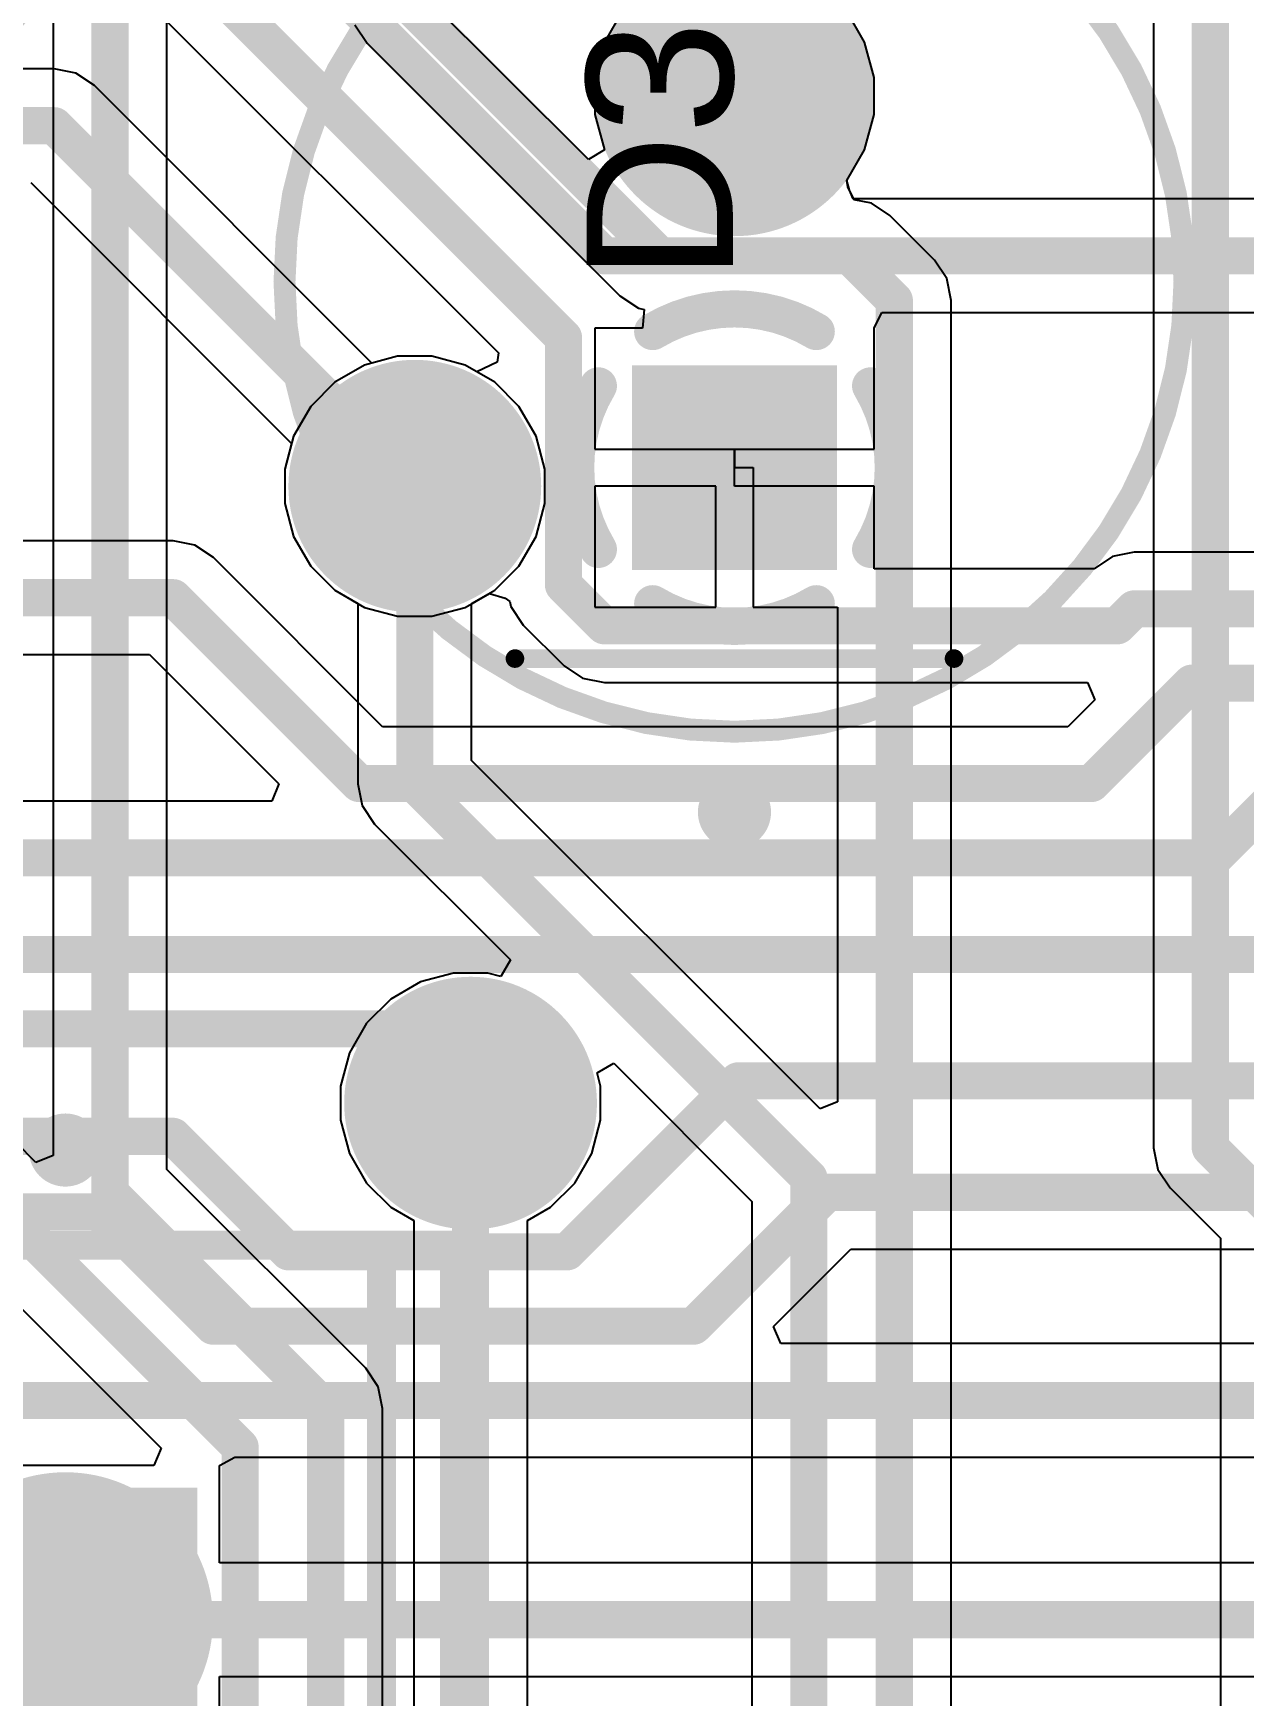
# Model space of a CAD drawing. Header units: inches. Extents: x -8.09 to -2.28, y -0.1 to 6.11.
# Drawn here: x -4.4986 to -4.173, y 1.5495 to 1.9969 of the extents above; entities that cross this region are included whole.
import ezdxf

# ---------------------------------------------------------------- set-up
doc = ezdxf.new("R2010")
doc.units = ezdxf.units.IN
doc.header["$MEASUREMENT"] = 0
for name, color, linetype in [('BottomLayer', 5, 'Continuous'), ('BottomSolder', 6, 'Continuous'), ('InternalPlane1', 76, 'Continuous'), ('InternalPlane2', 16, 'Continuous'), ('Mechanical5', 56, 'Continuous'), ('MultiLayer', 9, 'Continuous'), ('PadHoleLayer', 156, 'Continuous'), ('TopLayer', 1, 'Continuous'), ('TopOverlay', 2, 'Continuous'), ('TopSolder', 216, 'Continuous'), ('ViaHoleLayer', 16, 'Continuous')]:
    doc.layers.add(name, color=color, linetype=linetype)
doc.styles.add('Arial', font='', dxfattribs={"height": 0.2})
doc.styles.get('Arial').set_extended_font_data('Arial')

# ---------------------------------------------------------------- blocks, each defined once
blk = doc.blocks.new('FAIR_TO_220_3_10')
at = {"layer": 'BottomLayer'}
blk.add_hatch(color=5, dxfattribs=at).paths.add_polyline_path([(-0.0315, 0.1315), (0.0315, 0.1315), (0.0315, 0.0685), (-0.0315, 0.0685)])
h = blk.add_hatch(color=5, dxfattribs=at)
edge = h.paths.add_edge_path()
edge.add_arc((0, 0), 0.0315, 0, 360)
h = blk.add_hatch(color=5, dxfattribs=at)
edge = h.paths.add_edge_path()
edge.add_arc((0, -0.1), 0.0315, 0, 360)
at = {"layer": 'BottomSolder'}
blk.add_hatch(color=6, dxfattribs=at).paths.add_polyline_path([(-0.0355, 0.1355), (0.0355, 0.1355), (0.0355, 0.0645), (-0.0355, 0.0645)])
h = blk.add_hatch(color=6, dxfattribs=at)
edge = h.paths.add_edge_path()
edge.add_arc((0, 0), 0.0355, 0, 360)
h = blk.add_hatch(color=6, dxfattribs=at)
edge = h.paths.add_edge_path()
edge.add_arc((0, -0.1), 0.0355, 0, 360)
at = {"layer": 'InternalPlane1'}
h = blk.add_hatch(color=76, dxfattribs=at)
edge = h.paths.add_edge_path()
edge.add_arc((0, 0.1), 0.03968, 0, 360)
h = blk.add_hatch(color=76, dxfattribs=at)
edge = h.paths.add_edge_path()
edge.add_arc((0, 0), 0.03968, 0, 360)
h = blk.add_hatch(color=76, dxfattribs=at)
edge = h.paths.add_edge_path()
edge.add_arc((0, -0.1), 0.03968, 0, 360)
at = {"layer": 'InternalPlane2'}
h = blk.add_hatch(color=16, dxfattribs=at)
edge = h.paths.add_edge_path()
edge.add_arc((0, 0.1), 0.03968, 0, 360)
h = blk.add_hatch(color=16, dxfattribs=at)
edge = h.paths.add_edge_path()
edge.add_arc((0, 0), 0.03968, 0, 360)
h = blk.add_hatch(color=16, dxfattribs=at)
edge = h.paths.add_edge_path()
edge.add_arc((0, -0.1), 0.03968, 0, 360)
at = {"layer": 'MultiLayer'}
blk.add_hatch(color=9, dxfattribs=at).paths.add_polyline_path([(-0.0315, 0.1315), (0.0315, 0.1315), (0.0315, 0.0685), (-0.0315, 0.0685)])
h = blk.add_hatch(color=9, dxfattribs=at)
edge = h.paths.add_edge_path()
edge.add_arc((0, 0), 0.0315, 0, 360)
h = blk.add_hatch(color=9, dxfattribs=at)
edge = h.paths.add_edge_path()
edge.add_arc((0, -0.1), 0.0315, 0, 360)
at = {"layer": 'PadHoleLayer'}
h = blk.add_hatch(color=156, dxfattribs=at)
edge = h.paths.add_edge_path()
edge.add_arc((0, 0.1), 0.01969, 0, 360)
h = blk.add_hatch(color=156, dxfattribs=at)
edge = h.paths.add_edge_path()
edge.add_arc((0, 0), 0.01969, 0, 360)
h = blk.add_hatch(color=156, dxfattribs=at)
edge = h.paths.add_edge_path()
edge.add_arc((0, -0.1), 0.01969, 0, 360)
at = {"layer": 'TopLayer'}
blk.add_hatch(color=1, dxfattribs=at).paths.add_polyline_path([(-0.0315, 0.1315), (0.0315, 0.1315), (0.0315, 0.0685), (-0.0315, 0.0685)])
h = blk.add_hatch(color=1, dxfattribs=at)
edge = h.paths.add_edge_path()
edge.add_arc((0, 0), 0.0315, 0, 360)
h = blk.add_hatch(color=1, dxfattribs=at)
edge = h.paths.add_edge_path()
edge.add_arc((0, -0.1), 0.0315, 0, 360)
at = {"layer": 'TopSolder'}
blk.add_hatch(color=216, dxfattribs=at).paths.add_polyline_path([(-0.0355, 0.1355), (0.0355, 0.1355), (0.0355, 0.0645), (-0.0355, 0.0645)])
h = blk.add_hatch(color=216, dxfattribs=at)
edge = h.paths.add_edge_path()
edge.add_arc((0, 0), 0.0355, 0, 360)
h = blk.add_hatch(color=216, dxfattribs=at)
edge = h.paths.add_edge_path()
edge.add_arc((0, -0.1), 0.0355, 0, 360)
at = {"layer": 'TopOverlay'}
for points in [[(0.00492, 0.22638, 0.00984, 0.00984, 1), (-0.00492, 0.22638, 0.00984, 0.00984, 1)], [(-0.00738, 0.22638, 0.00492, 0.00492, 1), (-0.00246, 0.22638, 0.00492, 0.00492, 1)], [(0.00246, 0.22638, 0.00492, 0.00492, 1), (0.00738, 0.22638, 0.00492, 0.00492, 1)], [(-0.08228, 0.20079, 0.00394, 0.00394, 1), (-0.07835, 0.20079, 0.00394, 0.00394, 1)], [(-0.08228, 0.20079, 0.00394, 0.00394, 1), (-0.07835, 0.20079, 0.00394, 0.00394, 1)], [(0.08307, 0.20079, 0.00394, 0.00394, 1), (0.08701, 0.20079, 0.00394, 0.00394, 1)], [(0.10276, 0.20079, 0.00394, 0.00394, 1), (0.10669, 0.20079, 0.00394, 0.00394, 1)], [(0.10276, 0.20079, 0.00394, 0.00394, 1), (0.10669, 0.20079, 0.00394, 0.00394, 1)], [(-0.08228, -0.20079, 0.00394, 0.00394, 1), (-0.07835, -0.20079, 0.00394, 0.00394, 1)], [(-0.08228, -0.20079, 0.00394, 0.00394, 1), (-0.07835, -0.20079, 0.00394, 0.00394, 1)], [(0.08307, -0.20079, 0.00394, 0.00394, 1), (0.08701, -0.20079, 0.00394, 0.00394, 1)], [(0.10276, -0.20079, 0.00394, 0.00394, 1), (0.10669, -0.20079, 0.00394, 0.00394, 1)], [(0.10276, -0.20079, 0.00394, 0.00394, 1), (0.10669, -0.20079, 0.00394, 0.00394, 1)]]:
    blk.add_lwpolyline(points, format="xyseb", close=True, dxfattribs=at)
for points in [[(-0.08031, 0.20079, 0.00787, 0.00787, 0), (0.10472, 0.20079, 0.00787, 0.00787, 0)], [(-0.08031, -0.20079, 0.00787, 0.00787, 0), (-0.08031, 0.20079, 0.00787, 0.00787, 0)], [(0.08504, -0.20079, 0.00787, 0.00787, 0), (0.08504, 0.20079, 0.00787, 0.00787, 0)], [(0.10472, -0.20079, 0.00787, 0.00787, 0), (0.10472, 0.20079, 0.00787, 0.00787, 0)], [(-0.08031, -0.20079, 0.00787, 0.00787, 0), (0.10472, -0.20079, 0.00787, 0.00787, 0)]]:
    blk.add_lwpolyline(points, format="xyseb", dxfattribs=at)
blk = doc.blocks.new('FP_XLUR12D_MFG_131')
at = {"layer": 'BottomLayer'}
blk.add_hatch(color=5, dxfattribs=at).paths.add_polyline_path([(-0.07756, 0.02756), (-0.02244, 0.02756), (-0.02244, -0.02756), (-0.07756, -0.02756)])
h = blk.add_hatch(color=5, dxfattribs=at)
edge = h.paths.add_edge_path()
edge.add_arc((0.05, 0), 0.02756, 0, 360)
at = {"layer": 'BottomSolder'}
blk.add_hatch(color=6, dxfattribs=at).paths.add_polyline_path([(-0.07756, 0.02756), (-0.02244, 0.02756), (-0.02244, -0.02756), (-0.07756, -0.02756)])
h = blk.add_hatch(color=6, dxfattribs=at)
edge = h.paths.add_edge_path()
edge.add_arc((0.05, 0), 0.02756, 0, 360)
at = {"layer": 'InternalPlane1'}
h = blk.add_hatch(color=76, dxfattribs=at)
edge = h.paths.add_edge_path()
edge.add_arc((0.05, 0), 0.03772, 0, 360)
at = {"layer": 'InternalPlane2'}
h = blk.add_hatch(color=16, dxfattribs=at)
edge = h.paths.add_edge_path()
edge.add_arc((0.05, 0), 0.03772, 0, 360)
at = {"layer": 'MultiLayer'}
blk.add_hatch(color=9, dxfattribs=at).paths.add_polyline_path([(-0.07756, 0.02756), (-0.02244, 0.02756), (-0.02244, -0.02756), (-0.07756, -0.02756)])
h = blk.add_hatch(color=9, dxfattribs=at)
edge = h.paths.add_edge_path()
edge.add_arc((0.05, 0), 0.02756, 0, 360)
at = {"layer": 'PadHoleLayer'}
h = blk.add_hatch(color=156, dxfattribs=at)
edge = h.paths.add_edge_path()
edge.add_arc((-0.05, 0), 0.01772, 0, 360)
h = blk.add_hatch(color=156, dxfattribs=at)
edge = h.paths.add_edge_path()
edge.add_arc((0.05, 0), 0.01772, 0, 360)
at = {"layer": 'TopLayer'}
blk.add_hatch(color=1, dxfattribs=at).paths.add_polyline_path([(-0.07756, 0.02756), (-0.02244, 0.02756), (-0.02244, -0.02756), (-0.07756, -0.02756)])
h = blk.add_hatch(color=1, dxfattribs=at)
edge = h.paths.add_edge_path()
edge.add_arc((0.05, 0), 0.02756, 0, 360)
at = {"layer": 'TopSolder'}
blk.add_hatch(color=216, dxfattribs=at).paths.add_polyline_path([(-0.07756, 0.02756), (-0.02244, 0.02756), (-0.02244, -0.02756), (-0.07756, -0.02756)])
h = blk.add_hatch(color=216, dxfattribs=at)
edge = h.paths.add_edge_path()
edge.add_arc((0.05, 0), 0.02756, 0, 360)
at = {"layer": 'InternalPlane1'}
for points in [[(-0.072, 0.03662, 0.01, 0.01, -0.277325), (-0.028, 0.03662, 0.01, 0.01, 0)], [(-0.08662, -0.022, 0.01, 0.01, -0.277325), (-0.08662, 0.022, 0.01, 0.01, 0)], [(-0.01338, 0.022, 0.01, 0.01, -0.277325), (-0.01338, -0.022, 0.01, 0.01, 0)], [(-0.028, -0.03662, 0.01, 0.01, -0.277325), (-0.072, -0.03662, 0.01, 0.01, 0)]]:
    blk.add_lwpolyline(points, format="xyseb", dxfattribs=at)
for points in [[(-0.0745, 0.03662, 0.005, 0.005, 1), (-0.0695, 0.03662, 0.005, 0.005, 1)], [(-0.0305, 0.03662, 0.005, 0.005, 1), (-0.0255, 0.03662, 0.005, 0.005, 1)], [(-0.08912, 0.022, 0.005, 0.005, 1), (-0.08412, 0.022, 0.005, 0.005, 1)], [(-0.01588, 0.022, 0.005, 0.005, 1), (-0.01088, 0.022, 0.005, 0.005, 1)], [(-0.08912, -0.022, 0.005, 0.005, 1), (-0.08412, -0.022, 0.005, 0.005, 1)], [(-0.01588, -0.022, 0.005, 0.005, 1), (-0.01088, -0.022, 0.005, 0.005, 1)], [(-0.0745, -0.03662, 0.005, 0.005, 1), (-0.0695, -0.03662, 0.005, 0.005, 1)], [(-0.0305, -0.03662, 0.005, 0.005, 1), (-0.0255, -0.03662, 0.005, 0.005, 1)]]:
    blk.add_lwpolyline(points, format="xyseb", close=True, dxfattribs=at)
at = {"layer": 'InternalPlane2'}
for points in [[(-0.072, 0.03662, 0.01, 0.01, -0.277325), (-0.028, 0.03662, 0.01, 0.01, 0)], [(-0.08662, -0.022, 0.01, 0.01, -0.277325), (-0.08662, 0.022, 0.01, 0.01, 0)], [(-0.01338, 0.022, 0.01, 0.01, -0.277325), (-0.01338, -0.022, 0.01, 0.01, 0)], [(-0.028, -0.03662, 0.01, 0.01, -0.277325), (-0.072, -0.03662, 0.01, 0.01, 0)]]:
    blk.add_lwpolyline(points, format="xyseb", dxfattribs=at)
for points in [[(-0.0745, 0.03662, 0.005, 0.005, 1), (-0.0695, 0.03662, 0.005, 0.005, 1)], [(-0.0305, 0.03662, 0.005, 0.005, 1), (-0.0255, 0.03662, 0.005, 0.005, 1)], [(-0.08912, 0.022, 0.005, 0.005, 1), (-0.08412, 0.022, 0.005, 0.005, 1)], [(-0.01588, 0.022, 0.005, 0.005, 1), (-0.01088, 0.022, 0.005, 0.005, 1)], [(-0.08912, -0.022, 0.005, 0.005, 1), (-0.08412, -0.022, 0.005, 0.005, 1)], [(-0.01588, -0.022, 0.005, 0.005, 1), (-0.01088, -0.022, 0.005, 0.005, 1)], [(-0.0745, -0.03662, 0.005, 0.005, 1), (-0.0695, -0.03662, 0.005, 0.005, 1)], [(-0.0305, -0.03662, 0.005, 0.005, 1), (-0.0255, -0.03662, 0.005, 0.005, 1)]]:
    blk.add_lwpolyline(points, format="xyseb", close=True, dxfattribs=at)
at = {"layer": 'Mechanical5'}
for points in [[(0.12106, 0, 0.00591, 0.00591, 1), (-0.12106, 0, 0.00591, 0.00591, 1)], [(-0.12254, 0, 0.00295, 0.00295, 1), (-0.11959, 0, 0.00295, 0.00295, 1)], [(0.11959, 0, 0.00295, 0.00295, 1), (0.12254, 0, 0.00295, 0.00295, 1)]]:
    blk.add_lwpolyline(points, format="xyseb", close=True, dxfattribs=at)
at = {"layer": 'TopOverlay'}
for points in [[(0.12106, 0, 0.00591, 0.00591, 1), (-0.12106, 0, 0.00591, 0.00591, 1)], [(-0.10263, 0.05906, 0.0025, 0.0025, 1), (-0.10013, 0.05906, 0.0025, 0.0025, 1)], [(-0.1378, 0, 0.00984, 0.00984, 1), (-0.14764, 0, 0.00984, 0.00984, 1)], [(-0.1501, 0, 0.00492, 0.00492, 1), (-0.14518, 0, 0.00492, 0.00492, 1)], [(-0.14026, 0, 0.00492, 0.00492, 1), (-0.13533, 0, 0.00492, 0.00492, 1)], [(-0.12254, 0, 0.00295, 0.00295, 1), (-0.11959, 0, 0.00295, 0.00295, 1)], [(0.11959, 0, 0.00295, 0.00295, 1), (0.12254, 0, 0.00295, 0.00295, 1)], [(-0.10263, -0.05906, 0.0025, 0.0025, 1), (-0.10013, -0.05906, 0.0025, 0.0025, 1)]]:
    blk.add_lwpolyline(points, format="xyseb", close=True, dxfattribs=at)
blk.add_lwpolyline([(-0.10138, 0.05906, 0.005, 0.005, 0), (-0.10138, -0.05906, 0.005, 0.005, 0)], format="xyseb", dxfattribs=at)
at = {"layer": 'Mechanical5', "style": 'Arial'}
blk.add_text('D3', height=0.03937, dxfattribs=at).set_placement((0, 0.00044))

msp = doc.modelspace()

# ---------------------------------------------------------------- hatches: boundary and pattern name
at = {"layer": 'BottomLayer'}
h = msp.add_hatch(color=5, dxfattribs=at)
edge = h.paths.add_edge_path()
edge.add_arc((-4.396, 1.875), 0.025, 0, 360)
h = msp.add_hatch(color=5, dxfattribs=at)
edge = h.paths.add_edge_path()
edge.add_arc((-4.381, 1.709), 0.025, 0, 360)
at = {"layer": 'BottomSolder'}
h = msp.add_hatch(color=6, dxfattribs=at)
edge = h.paths.add_edge_path()
edge.add_arc((-4.396, 1.875), 0.029, 0, 360)
h = msp.add_hatch(color=6, dxfattribs=at)
edge = h.paths.add_edge_path()
edge.add_arc((-4.381, 1.709), 0.029, 0, 360)
at = {"layer": 'InternalPlane1'}
h = msp.add_hatch(color=76, dxfattribs=at)
edge = h.paths.add_edge_path()
edge.add_arc((-4.528, 2.02), 0.034, 0, 360)
h = msp.add_hatch(color=76, dxfattribs=at)
edge = h.paths.add_edge_path()
edge.add_arc((-4.396, 1.875), 0.034, 0, 360)
h = msp.add_hatch(color=76, dxfattribs=at)
edge = h.paths.add_edge_path()
edge.add_arc((-4.381, 1.709), 0.034, 0, 360)
at = {"layer": 'InternalPlane2'}
h = msp.add_hatch(color=16, dxfattribs=at)
edge = h.paths.add_edge_path()
edge.add_arc((-4.528, 2.02), 0.034, 0, 360)
h = msp.add_hatch(color=16, dxfattribs=at)
edge = h.paths.add_edge_path()
edge.add_arc((-4.396, 1.875), 0.034, 0, 360)
h = msp.add_hatch(color=16, dxfattribs=at)
edge = h.paths.add_edge_path()
edge.add_arc((-4.381, 1.709), 0.034, 0, 360)
at = {"layer": 'TopLayer'}
h = msp.add_hatch(color=1, dxfattribs=at)
edge = h.paths.add_edge_path()
edge.add_arc((-4.396, 1.875), 0.025, 0, 360)
h = msp.add_hatch(color=1, dxfattribs=at)
edge = h.paths.add_edge_path()
edge.add_arc((-4.381, 1.709), 0.025, 0, 360)
at = {"layer": 'TopSolder'}
h = msp.add_hatch(color=216, dxfattribs=at)
edge = h.paths.add_edge_path()
edge.add_arc((-4.396, 1.875), 0.029, 0, 360)
h = msp.add_hatch(color=216, dxfattribs=at)
edge = h.paths.add_edge_path()
edge.add_arc((-4.381, 1.709), 0.029, 0, 360)
at = {"layer": 'ViaHoleLayer'}
h = msp.add_hatch(color=16, dxfattribs=at)
edge = h.paths.add_edge_path()
edge.add_arc((-4.396, 1.875), 0.014, 0, 360)
h = msp.add_hatch(color=16, dxfattribs=at)
edge = h.paths.add_edge_path()
edge.add_arc((-4.381, 1.709), 0.014, 0, 360)

# ---------------------------------------------------------------- linework, layer by layer
at = {"layer": 'BottomLayer'}
for p, q in [((-4.34927, 1.9629), (-4.63719, 2.25081)), ((-4.48854, 2.02591), (-4.37351, 1.91089)), ((-4.34005, 2.00306), (-4.345, 1.9945)), ((-4.275, 1.9945), (-4.27995, 2.00306)), ((-4.345, 1.9945), (-4.34756, 1.98494)), ((-4.27244, 1.98494), (-4.275, 1.9945)), ((-4.493, 1.98729), (-4.50465, 1.98729)), ((-4.48715, 1.98613), (-4.493, 1.98729)), ((-4.48219, 1.98281), (-4.48715, 1.98613)), ((-4.40752, 1.90815), (-4.48219, 1.98281)), ((-4.34756, 1.98494), (-4.34756, 1.97506)), ((-4.27244, 1.97506), (-4.27244, 1.98494)), ((-4.34756, 1.97506), (-4.345, 1.9655)), ((-4.275, 1.9655), (-4.27244, 1.97506)), ((-4.345, 1.9655), (-4.34927, 1.9629)), ((-4.27974, 1.95729), (-4.275, 1.9655)), ((-4.49933, 1.95671), (-4.42915, 1.88652)), ((-4.27904, 1.95468), (-4.27974, 1.95729)), ((-4.27806, 1.95229), (-4.27904, 1.95468)), ((-4.01133, 1.95229), (-4.27806, 1.95229)), ((-4.27244, 1.91756), (-4.27038, 1.92171)), ((-4.27038, 1.92171), (-4.005, 1.92171)), ((-4.27244, 1.885), (-4.27244, 1.91756)), ((-4.37351, 1.91089), (-4.37387, 1.90841)), ((-4.40061, 1.91), (-4.40752, 1.90815)), ((-4.39139, 1.91), (-4.40061, 1.91)), ((-4.38249, 1.90761), (-4.39139, 1.91)), ((-4.37931, 1.90578), (-4.38249, 1.90761)), ((-4.37387, 1.90841), (-4.37931, 1.90578)), ((-4.42915, 1.88652), (-4.431, 1.87961)), ((-4.31, 1.875), (-4.31, 1.885)), ((-4.31, 1.885), (-4.27244, 1.885)), ((-4.431, 1.87961), (-4.431, 1.87039)), ((-4.27244, 1.875), (-4.31, 1.875)), ((-4.27244, 1.85273), (-4.27244, 1.875)), ((-4.431, 1.87039), (-4.42861, 1.86149)), ((-4.42861, 1.86149), (-4.42401, 1.85351)), ((-4.461, 1.86029), (-4.616, 1.86029)), ((-4.45515, 1.85913), (-4.461, 1.86029)), ((-4.45019, 1.85581), (-4.45515, 1.85913)), ((-4.20244, 1.85729), (-4.20829, 1.85613)), ((-3.96046, 1.85729), (-4.20244, 1.85729)), ((-4.40467, 1.81029), (-4.45019, 1.85581)), ((-4.42401, 1.85351), (-4.41749, 1.84699)), ((-4.21333, 1.85273), (-4.27244, 1.85273)), ((-4.21325, 1.85281), (-4.21333, 1.85273)), ((-4.20829, 1.85613), (-4.21325, 1.85281)), ((-4.41749, 1.84699), (-4.40951, 1.84239)), ((-4.38249, 1.84239), (-4.37594, 1.84617)), ((-4.37594, 1.84617), (-4.37166, 1.84492)), ((-4.37166, 1.84492), (-4.37041, 1.84402)), ((-4.37041, 1.84402), (-4.37013, 1.84259)), ((-4.40951, 1.84239), (-4.40061, 1.84)), ((-4.40061, 1.84), (-4.39139, 1.84)), ((-4.39139, 1.84), (-4.38249, 1.84239)), ((-4.37013, 1.84259), (-4.36681, 1.83763)), ((-4.36681, 1.83763), (-4.35581, 1.82663)), ((-4.60967, 1.82971), (-4.46733, 1.82971)), ((-4.46733, 1.82971), (-4.43254, 1.79491)), ((-4.35581, 1.82663), (-4.35085, 1.82331)), ((-4.35085, 1.82331), (-4.345, 1.82215)), ((-4.345, 1.82215), (-4.21502, 1.82215)), ((-4.21502, 1.82215), (-4.2131, 1.81753)), ((-4.2131, 1.81753), (-4.22033, 1.81029)), ((-4.22033, 1.81029), (-4.40467, 1.81029)), ((-4.43254, 1.79491), (-4.43446, 1.79029)), ((-4.43446, 1.79029), (-4.555, 1.79029)), ((-4.29946, 1.64891), (-4.27867, 1.66971)), ((-4.27867, 1.66971), (-3.62646, 1.66971)), ((-4.29754, 1.64429), (-4.29946, 1.64891)), ((-3.64533, 1.64429), (-4.29754, 1.64429)), ((-4.4485, 1.6115), (-4.44442, 1.61371)), ((-4.4485, 1.58529), (-4.4485, 1.6115)), ((-4.44442, 1.61371), (-3.639, 1.61371)), ((-3.64633, 1.58529), (-4.4485, 1.58529)), ((-4.4485, 1.53529), (-4.4485, 1.55471)), ((-4.4485, 1.55471), (-3.98246, 1.55471))]:
    msp.add_line(p, q, dxfattribs=at)
for points in [[(-4.648, 2.24, 0.01, 0.01, 0), (-4.345, 1.937, 0.01, 0.01, 0)], [(-4.506, 2.065, 0.01, 0.01, 0), (-4.356, 1.915, 0.01, 0.01, 0)], [(-4.585, 1.972, 0.01, 0.01, 0), (-4.493, 1.972, 0.01, 0.01, 0)], [(-4.493, 1.972, 0.01, 0.01, 0), (-4.396, 1.875, 0.01, 0.01, 0)], [(-4.345, 1.937, 0.01, 0.01, 0), (-4.005, 1.937, 0.01, 0.01, 0)], [(-4.356, 1.84844, 0.01, 0.01, 0), (-4.356, 1.915, 0.01, 0.01, 0)], [(-4.356, 1.84844, 0.01, 0.01, 0), (-4.345, 1.83744, 0.01, 0.01, 0)], [(-4.616, 1.845, 0.01, 0.01, 0), (-4.461, 1.845, 0.01, 0.01, 0)], [(-4.461, 1.845, 0.01, 0.01, 0), (-4.411, 1.795, 0.01, 0.01, 0)], [(-4.207, 1.83744, 0.01, 0.01, 0), (-4.20244, 1.842, 0.01, 0.01, 0)], [(-4.20244, 1.842, 0.01, 0.01, 0), (-3.917, 1.842, 0.01, 0.01, 0)], [(-4.345, 1.83744, 0.01, 0.01, 0), (-4.207, 1.83744, 0.01, 0.01, 0)], [(-4.214, 1.795, 0.01, 0.01, 0), (-4.187, 1.822, 0.01, 0.01, 0)], [(-4.187, 1.822, 0.01, 0.01, 0), (-3.95389, 1.822, 0.01, 0.01, 0)], [(-4.181, 1.775, 0.01, 0.01, 0), (-4.154, 1.802, 0.01, 0.01, 0)], [(-4.411, 1.795, 0.01, 0.01, 0), (-4.214, 1.795, 0.01, 0.01, 0)], [(-4.576, 1.775, 0.01, 0.01, 0), (-4.181, 1.775, 0.01, 0.01, 0)], [(-5.19591, 1.749, 0.01, 0.01, 0), (-4.165, 1.749, 0.01, 0.01, 0)], [(-5.372, 1.729, 0.01, 0.01, 0), (-4.401, 1.729, 0.01, 0.01, 0)], [(-4.401, 1.729, 0.01, 0.01, 0), (-4.381, 1.709, 0.01, 0.01, 0)], [(-4.355, 1.669, 0.01, 0.01, 0), (-4.309, 1.715, 0.01, 0.01, 0)], [(-4.309, 1.715, 0.01, 0.01, 0), (-4.134, 1.715, 0.01, 0.01, 0)], [(-4.89693, 1.70007, 0.01, 0.01, 0), (-4.46107, 1.70007, 0.01, 0.01, 0)], [(-4.46107, 1.70007, 0.01, 0.01, 0), (-4.43, 1.669, 0.01, 0.01, 0)], [(-4.321, 1.649, 0.01, 0.01, 0), (-4.285, 1.685, 0.01, 0.01, 0)], [(-4.285, 1.685, 0.01, 0.01, 0), (-3.29343, 1.685, 0.01, 0.01, 0)], [(-4.84026, 1.67974, 0.01, 0.01, 0), (-4.481, 1.67974, 0.01, 0.01, 0)], [(-4.481, 1.67974, 0.01, 0.01, 0), (-4.45026, 1.649, 0.01, 0.01, 0)], [(-4.43, 1.669, 0.01, 0.01, 0), (-4.355, 1.669, 0.01, 0.01, 0)], [(-4.45026, 1.649, 0.01, 0.01, 0), (-4.321, 1.649, 0.01, 0.01, 0)], [(-4.512, 1.629, 0.01, 0.01, 0), (-3.639, 1.629, 0.01, 0.01, 0)], [(-4.7348, 1.57, 0.01, 0.01, 0), (-4.49, 1.57, 0.01, 0.01, 0)], [(-4.49, 1.57, 0.01, 0.01, 0), (-3.64, 1.57, 0.01, 0.01, 0)]]:
    msp.add_lwpolyline(points, format="xyseb", dxfattribs=at)
for points in [[(-4.4955, 1.972, 0.005, 0.005, 1), (-4.4905, 1.972, 0.005, 0.005, 1)], [(-4.4955, 1.972, 0.005, 0.005, 1), (-4.4905, 1.972, 0.005, 0.005, 1)], [(-4.3475, 1.937, 0.005, 0.005, 1), (-4.3425, 1.937, 0.005, 0.005, 1)], [(-4.3475, 1.937, 0.005, 0.005, 1), (-4.3425, 1.937, 0.005, 0.005, 1)], [(-4.3585, 1.915, 0.005, 0.005, 1), (-4.3535, 1.915, 0.005, 0.005, 1)], [(-4.3585, 1.915, 0.005, 0.005, 1), (-4.3535, 1.915, 0.005, 0.005, 1)], [(-4.3985, 1.875, 0.005, 0.005, 1), (-4.3935, 1.875, 0.005, 0.005, 1)], [(-4.3585, 1.84844, 0.005, 0.005, 1), (-4.3535, 1.84844, 0.005, 0.005, 1)], [(-4.3585, 1.84844, 0.005, 0.005, 1), (-4.3535, 1.84844, 0.005, 0.005, 1)], [(-4.4635, 1.845, 0.005, 0.005, 1), (-4.4585, 1.845, 0.005, 0.005, 1)], [(-4.4635, 1.845, 0.005, 0.005, 1), (-4.4585, 1.845, 0.005, 0.005, 1)], [(-4.20494, 1.842, 0.005, 0.005, 1), (-4.19994, 1.842, 0.005, 0.005, 1)], [(-4.20494, 1.842, 0.005, 0.005, 1), (-4.19994, 1.842, 0.005, 0.005, 1)], [(-4.3475, 1.83744, 0.005, 0.005, 1), (-4.3425, 1.83744, 0.005, 0.005, 1)], [(-4.3475, 1.83744, 0.005, 0.005, 1), (-4.3425, 1.83744, 0.005, 0.005, 1)], [(-4.2095, 1.83744, 0.005, 0.005, 1), (-4.2045, 1.83744, 0.005, 0.005, 1)], [(-4.2095, 1.83744, 0.005, 0.005, 1), (-4.2045, 1.83744, 0.005, 0.005, 1)], [(-4.1895, 1.822, 0.005, 0.005, 1), (-4.1845, 1.822, 0.005, 0.005, 1)], [(-4.1895, 1.822, 0.005, 0.005, 1), (-4.1845, 1.822, 0.005, 0.005, 1)], [(-4.4135, 1.795, 0.005, 0.005, 1), (-4.4085, 1.795, 0.005, 0.005, 1)], [(-4.4135, 1.795, 0.005, 0.005, 1), (-4.4085, 1.795, 0.005, 0.005, 1)], [(-4.2165, 1.795, 0.005, 0.005, 1), (-4.2115, 1.795, 0.005, 0.005, 1)], [(-4.2165, 1.795, 0.005, 0.005, 1), (-4.2115, 1.795, 0.005, 0.005, 1)], [(-4.1835, 1.775, 0.005, 0.005, 1), (-4.1785, 1.775, 0.005, 0.005, 1)], [(-4.1835, 1.775, 0.005, 0.005, 1), (-4.1785, 1.775, 0.005, 0.005, 1)], [(-4.4035, 1.729, 0.005, 0.005, 1), (-4.3985, 1.729, 0.005, 0.005, 1)], [(-4.4035, 1.729, 0.005, 0.005, 1), (-4.3985, 1.729, 0.005, 0.005, 1)], [(-4.3115, 1.715, 0.005, 0.005, 1), (-4.3065, 1.715, 0.005, 0.005, 1)], [(-4.3115, 1.715, 0.005, 0.005, 1), (-4.3065, 1.715, 0.005, 0.005, 1)], [(-4.3835, 1.709, 0.005, 0.005, 1), (-4.3785, 1.709, 0.005, 0.005, 1)], [(-4.46357, 1.70007, 0.005, 0.005, 1), (-4.45857, 1.70007, 0.005, 0.005, 1)], [(-4.46357, 1.70007, 0.005, 0.005, 1), (-4.45857, 1.70007, 0.005, 0.005, 1)], [(-4.2875, 1.685, 0.005, 0.005, 1), (-4.2825, 1.685, 0.005, 0.005, 1)], [(-4.2875, 1.685, 0.005, 0.005, 1), (-4.2825, 1.685, 0.005, 0.005, 1)], [(-4.4835, 1.67974, 0.005, 0.005, 1), (-4.4785, 1.67974, 0.005, 0.005, 1)], [(-4.4835, 1.67974, 0.005, 0.005, 1), (-4.4785, 1.67974, 0.005, 0.005, 1)], [(-4.4325, 1.669, 0.005, 0.005, 1), (-4.4275, 1.669, 0.005, 0.005, 1)], [(-4.4325, 1.669, 0.005, 0.005, 1), (-4.4275, 1.669, 0.005, 0.005, 1)], [(-4.3575, 1.669, 0.005, 0.005, 1), (-4.3525, 1.669, 0.005, 0.005, 1)], [(-4.3575, 1.669, 0.005, 0.005, 1), (-4.3525, 1.669, 0.005, 0.005, 1)], [(-4.45276, 1.649, 0.005, 0.005, 1), (-4.44776, 1.649, 0.005, 0.005, 1)], [(-4.45276, 1.649, 0.005, 0.005, 1), (-4.44776, 1.649, 0.005, 0.005, 1)], [(-4.3235, 1.649, 0.005, 0.005, 1), (-4.3185, 1.649, 0.005, 0.005, 1)], [(-4.3235, 1.649, 0.005, 0.005, 1), (-4.3185, 1.649, 0.005, 0.005, 1)], [(-4.4925, 1.57, 0.005, 0.005, 1), (-4.4875, 1.57, 0.005, 0.005, 1)], [(-4.4925, 1.57, 0.005, 0.005, 1), (-4.4875, 1.57, 0.005, 0.005, 1)]]:
    msp.add_lwpolyline(points, format="xyseb", close=True, dxfattribs=at)
at = {"layer": 'TopLayer'}
for p, q in [((-4.46271, 1.69118), (-4.46271, 2.98)), ((-4.49329, 2.00011), (-4.49329, 1.69495)), ((-4.275, 1.9945), (-4.27995, 2.00306)), ((-4.19729, 2.00242), (-4.19729, 1.697)), ((-4.41213, 1.99915), (-4.40881, 1.99419)), ((-4.40881, 1.99419), (-4.34081, 1.92619)), ((-4.27244, 1.98494), (-4.275, 1.9945)), ((-4.27244, 1.97506), (-4.27244, 1.98494)), ((-4.275, 1.9655), (-4.27244, 1.97506)), ((-4.27974, 1.95729), (-4.275, 1.9655)), ((-4.27948, 1.95553), (-4.27974, 1.95729)), ((-4.27776, 1.95205), (-4.27948, 1.95553)), ((-4.27315, 1.95113), (-4.27776, 1.95205)), ((-4.26819, 1.94781), (-4.27315, 1.95113)), ((-4.25619, 1.93581), (-4.26819, 1.94781)), ((-4.25287, 1.93085), (-4.25619, 1.93581)), ((-4.25171, 1.925), (-4.25287, 1.93085)), ((-4.34081, 1.92619), (-4.33585, 1.92287)), ((-4.25171, 1.41379), (-4.25171, 1.925)), ((-4.33585, 1.92287), (-4.33429, 1.92256)), ((-4.33429, 1.92256), (-4.33478, 1.91756)), ((-4.33478, 1.91756), (-4.34756, 1.91756)), ((-4.34756, 1.91756), (-4.34756, 1.885)), ((-4.40951, 1.90761), (-4.41749, 1.90301)), ((-4.40061, 1.91), (-4.40951, 1.90761)), ((-4.39139, 1.91), (-4.40061, 1.91)), ((-4.38249, 1.90761), (-4.39139, 1.91)), ((-4.37451, 1.90301), (-4.38249, 1.90761)), ((-4.41749, 1.90301), (-4.42401, 1.89649)), ((-4.36799, 1.89649), (-4.37451, 1.90301)), ((-4.42401, 1.89649), (-4.42861, 1.88851)), ((-4.36339, 1.88851), (-4.36799, 1.89649)), ((-4.42861, 1.88851), (-4.431, 1.87961)), ((-4.361, 1.87961), (-4.36339, 1.88851)), ((-4.34756, 1.885), (-4.31, 1.885)), ((-4.31, 1.885), (-4.31, 1.88)), ((-4.431, 1.87961), (-4.431, 1.87039)), ((-4.361, 1.87039), (-4.361, 1.87961)), ((-4.31, 1.88), (-4.305, 1.88)), ((-4.305, 1.88), (-4.305, 1.84244)), ((-4.315, 1.875), (-4.34756, 1.875)), ((-4.34756, 1.875), (-4.34756, 1.84244)), ((-4.315, 1.84244), (-4.315, 1.875)), ((-4.431, 1.87039), (-4.42861, 1.86149)), ((-4.36339, 1.86149), (-4.361, 1.87039)), ((-4.42861, 1.86149), (-4.42401, 1.85351)), ((-4.36799, 1.85351), (-4.36339, 1.86149)), ((-4.42401, 1.85351), (-4.41749, 1.84699)), ((-4.37451, 1.84699), (-4.36799, 1.85351)), ((-4.41749, 1.84699), (-4.41129, 1.84342)), ((-4.41129, 1.84342), (-4.41129, 1.79491)), ((-4.38071, 1.84342), (-4.37451, 1.84699)), ((-4.38071, 1.80124), (-4.38071, 1.84342)), ((-4.34756, 1.84244), (-4.315, 1.84244)), ((-4.305, 1.84244), (-4.28229, 1.84244)), ((-4.28229, 1.84244), (-4.28229, 1.70936)), ((-4.28691, 1.70745), (-4.38071, 1.80124)), ((-4.41129, 1.79491), (-4.41013, 1.78906)), ((-4.41013, 1.78906), (-4.40681, 1.78409)), ((-4.40681, 1.78409), (-4.37025, 1.74753)), ((-4.37025, 1.74753), (-4.37284, 1.74305)), ((-4.39451, 1.74161), (-4.40249, 1.73701)), ((-4.38561, 1.744), (-4.39451, 1.74161)), ((-4.37639, 1.744), (-4.38561, 1.744)), ((-4.37284, 1.74305), (-4.37639, 1.744)), ((-4.40249, 1.73701), (-4.40901, 1.73049)), ((-4.40901, 1.73049), (-4.41361, 1.72251)), ((-4.41361, 1.72251), (-4.416, 1.71361)), ((-4.34695, 1.71716), (-4.34247, 1.71975)), ((-4.34247, 1.71975), (-4.30529, 1.68257)), ((-4.416, 1.71361), (-4.416, 1.70439)), ((-4.346, 1.71361), (-4.34695, 1.71716)), ((-4.346, 1.70439), (-4.346, 1.71361)), ((-4.28229, 1.70936), (-4.28691, 1.70745)), ((-4.49791, 1.69303), (-4.51271, 1.70782)), ((-4.416, 1.70439), (-4.41361, 1.69549)), ((-4.34839, 1.69549), (-4.346, 1.70439)), ((-4.41361, 1.69549), (-4.40901, 1.68751)), ((-4.35299, 1.68751), (-4.34839, 1.69549)), ((-4.19729, 1.697), (-4.19613, 1.69115)), ((-4.49329, 1.69495), (-4.49791, 1.69303)), ((-4.40919, 1.63766), (-4.46271, 1.69118)), ((-4.19613, 1.69115), (-4.19281, 1.68619)), ((-4.40901, 1.68751), (-4.40249, 1.68099)), ((-4.35951, 1.68099), (-4.35299, 1.68751)), ((-4.30529, 1.68257), (-4.30529, 0.89454)), ((-4.19281, 1.68619), (-4.17929, 1.67267)), ((-4.52809, 1.67995), (-4.46425, 1.61612)), ((-4.40249, 1.68099), (-4.39629, 1.67742)), ((-4.36571, 1.67742), (-4.35951, 1.68099)), ((-4.39629, 1.67742), (-4.39629, 0.851)), ((-4.36571, 0.85733), (-4.36571, 1.67742)), ((-4.17929, 1.67267), (-4.17929, 1.42812)), ((-4.40587, 1.63269), (-4.40919, 1.63766)), ((-4.40471, 1.62684), (-4.40587, 1.63269)), ((-4.40471, 0.72133), (-4.40471, 1.62684)), ((-4.46425, 1.61612), (-4.46617, 1.6115)), ((-4.46617, 1.6115), (-4.5315, 1.6115))]:
    msp.add_line(p, q, dxfattribs=at)
for points in [[(-4.478, 1.68484, 0.01, 0.01, 0), (-4.478, 2.98, 0.01, 0.01, 0)], [(-4.37256, 2.04256, 0.01, 0.01, 0), (-4.31, 1.98, 0.01, 0.01, 0)], [(-4.182, 1.697, 0.01, 0.01, 0), (-4.182, 2.034, 0.01, 0.01, 0)], [(-4.398, 2.005, 0.01, 0.01, 0), (-4.33, 1.937, 0.01, 0.01, 0)], [(-4.33, 1.937, 0.01, 0.01, 0), (-4.279, 1.937, 0.01, 0.01, 0)], [(-4.279, 1.937, 0.01, 0.01, 0), (-4.267, 1.925, 0.01, 0.01, 0)], [(-4.267, 0.961, 0.01, 0.01, 0), (-4.267, 1.925, 0.01, 0.01, 0)], [(-4.396, 1.79491, 0.01, 0.01, 0), (-4.396, 1.875, 0.01, 0.01, 0)], [(-4.396, 1.79491, 0.01, 0.01, 0), (-4.29, 1.68891, 0.01, 0.01, 0)], [(-4.381, 0.851, 0.01, 0.01, 0), (-4.381, 1.709, 0.01, 0.01, 0)], [(-4.528, 1.70149, 0.01, 0.01, 0), (-4.443, 1.61649, 0.01, 0.01, 0)], [(-4.182, 1.697, 0.01, 0.01, 0), (-4.164, 1.679, 0.01, 0.01, 0)], [(-4.29, 0.86, 0.01, 0.01, 0), (-4.29, 1.68891, 0.01, 0.01, 0)], [(-4.478, 1.68484, 0.01, 0.01, 0), (-4.42, 1.62684, 0.01, 0.01, 0)], [(-4.42, 0.715, 0.01, 0.01, 0), (-4.42, 1.62684, 0.01, 0.01, 0)], [(-4.443, 0.54213, 0.01, 0.01, 0), (-4.443, 1.61649, 0.01, 0.01, 0)]]:
    msp.add_lwpolyline(points, format="xyseb", dxfattribs=at)
for points in [[(-4.3125, 1.98, 0.005, 0.005, 1), (-4.3075, 1.98, 0.005, 0.005, 1)], [(-4.3325, 1.937, 0.005, 0.005, 1), (-4.3275, 1.937, 0.005, 0.005, 1)], [(-4.3325, 1.937, 0.005, 0.005, 1), (-4.3275, 1.937, 0.005, 0.005, 1)], [(-4.2815, 1.937, 0.005, 0.005, 1), (-4.2765, 1.937, 0.005, 0.005, 1)], [(-4.2815, 1.937, 0.005, 0.005, 1), (-4.2765, 1.937, 0.005, 0.005, 1)], [(-4.2695, 1.925, 0.005, 0.005, 1), (-4.2645, 1.925, 0.005, 0.005, 1)], [(-4.2695, 1.925, 0.005, 0.005, 1), (-4.2645, 1.925, 0.005, 0.005, 1)], [(-4.3985, 1.875, 0.005, 0.005, 1), (-4.3935, 1.875, 0.005, 0.005, 1)], [(-4.3985, 1.79491, 0.005, 0.005, 1), (-4.3935, 1.79491, 0.005, 0.005, 1)], [(-4.3985, 1.79491, 0.005, 0.005, 1), (-4.3935, 1.79491, 0.005, 0.005, 1)], [(-4.3835, 1.709, 0.005, 0.005, 1), (-4.3785, 1.709, 0.005, 0.005, 1)], [(-4.1845, 1.697, 0.005, 0.005, 1), (-4.1795, 1.697, 0.005, 0.005, 1)], [(-4.1845, 1.697, 0.005, 0.005, 1), (-4.1795, 1.697, 0.005, 0.005, 1)], [(-4.2925, 1.68891, 0.005, 0.005, 1), (-4.2875, 1.68891, 0.005, 0.005, 1)], [(-4.2925, 1.68891, 0.005, 0.005, 1), (-4.2875, 1.68891, 0.005, 0.005, 1)], [(-4.4805, 1.68484, 0.005, 0.005, 1), (-4.4755, 1.68484, 0.005, 0.005, 1)], [(-4.4805, 1.68484, 0.005, 0.005, 1), (-4.4755, 1.68484, 0.005, 0.005, 1)], [(-4.4225, 1.62684, 0.005, 0.005, 1), (-4.4175, 1.62684, 0.005, 0.005, 1)], [(-4.4225, 1.62684, 0.005, 0.005, 1), (-4.4175, 1.62684, 0.005, 0.005, 1)], [(-4.4455, 1.61649, 0.005, 0.005, 1), (-4.4405, 1.61649, 0.005, 0.005, 1)], [(-4.4455, 1.61649, 0.005, 0.005, 1), (-4.4405, 1.61649, 0.005, 0.005, 1)]]:
    msp.add_lwpolyline(points, format="xyseb", close=True, dxfattribs=at)

# ---------------------------------------------------------------- block references
at = {"rotation": 90}
msp.add_blockref('FP_XLUR12D_MFG_131', (-4.31, 1.93), dxfattribs=at)
msp.add_blockref('FAIR_TO_220_3_10', (-4.49, 1.47))

doc.saveas('drawing.dxf')
